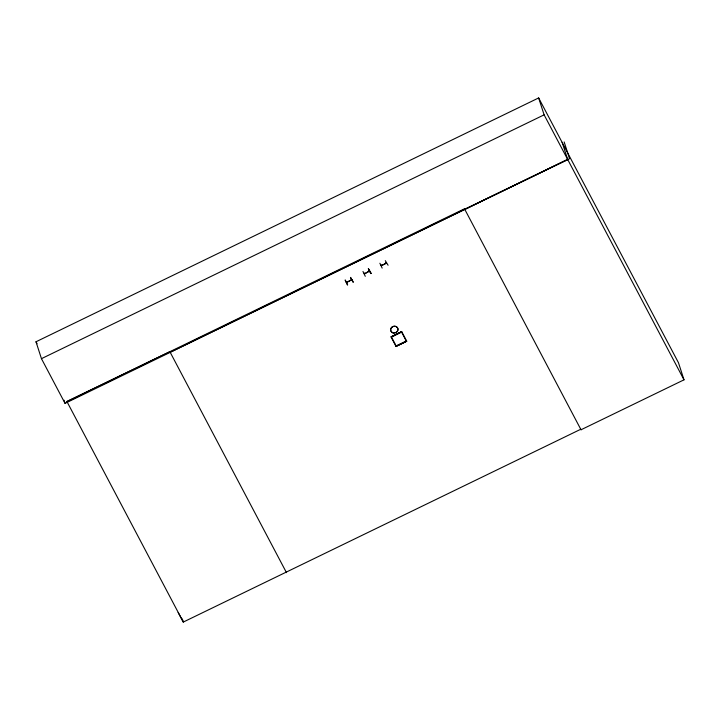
<?xml version="1.0" encoding="UTF-8"?>
<svg xmlns="http://www.w3.org/2000/svg" width="720" height="720" viewBox="0 0 720 720"><rect width="100%" height="100%" fill="white"/><g stroke="black" fill="none" stroke-linecap="round" stroke-linejoin="round"><path stroke-width="1.08" d="M346.401 282.393L346.41 282.042M346.779 281.862L346.626 282.555M351.846 279.963L351.675 279.549M369.531 271.116L364.482 273.888L364.266 273.384M386.505 262.944L381.366 265.698L381.15 265.185M381.528 265.005L381.366 265.698M364.716 273.222L364.482 273.888M385.965 263.205L386.424 262.692M347.634 284.841L345.15 279.963L347.418 284.958M365.274 276.3L362.97 271.467M379.881 263.25L382.158 268.101M385.938 263.16L385.911 262.881M386.487 263.187L381.312 265.689M562.14 142.317L567.702 159.534L65.043 403.362L41.454 358.668L36 341.775L538.65 97.938L678.483 362.754L684 379.827L581.022 429.777L464.481 208.791L66.96 401.625L183.303 622.062L580.815 429.228L581.094 429.741M41.454 358.668L544.113 114.84L538.65 97.938M170.136 352.224L567.657 159.39M385.299 260.658L388.08 265.239M346.455 282.366L351.756 279.792M346.545 282.528L351.675 279.81M370.98 273.528L368.37 268.704L371.196 273.429M353.052 282.249L350.505 277.371L353.34 282.087M390.987 336.807L401.706 331.614L406.746 341.226L396.036 346.428L391.032 336.951L401.706 331.614M391.428 336.933L401.544 332.019L406.314 341.109L396.189 346.023L391.473 337.068L401.544 332.019M66.87 401.445L169.866 351.702L286.488 572.661M464.751 209.304L569.565 158.697L564.147 141.939M364.347 273.897L369.531 270.891M351.297 279.972L351.54 279.558M178.173 612.504L183.303 622.062L182.295 618.921M544.113 114.84L684 379.827M368.361 268.704L370.908 273.582M364.887 273.636L364.635 273.204M36 341.775L37.044 343.764M386.289 262.701L386.505 263.205M406.746 341.226L396.036 346.428M406.314 341.109L396.189 346.023M369.396 270.891L369.243 271.584L369.027 271.071M351.171 279.738L351.252 280.251M64.026 400.194L65.043 403.362M393.057 332.847A3.726 3.339 -17.9 0 0 397.953 328.797A3.726 3.339 -17.9 0 0 391.941 327.159A3.726 3.339 -17.9 0 0 393.057 332.847M393.048 332.775A3.699 3.312 -17.9 0 0 397.908 328.761A3.699 3.312 -17.9 0 0 391.95 327.141A3.699 3.312 -17.9 0 0 393.048 332.775"/></g></svg>
